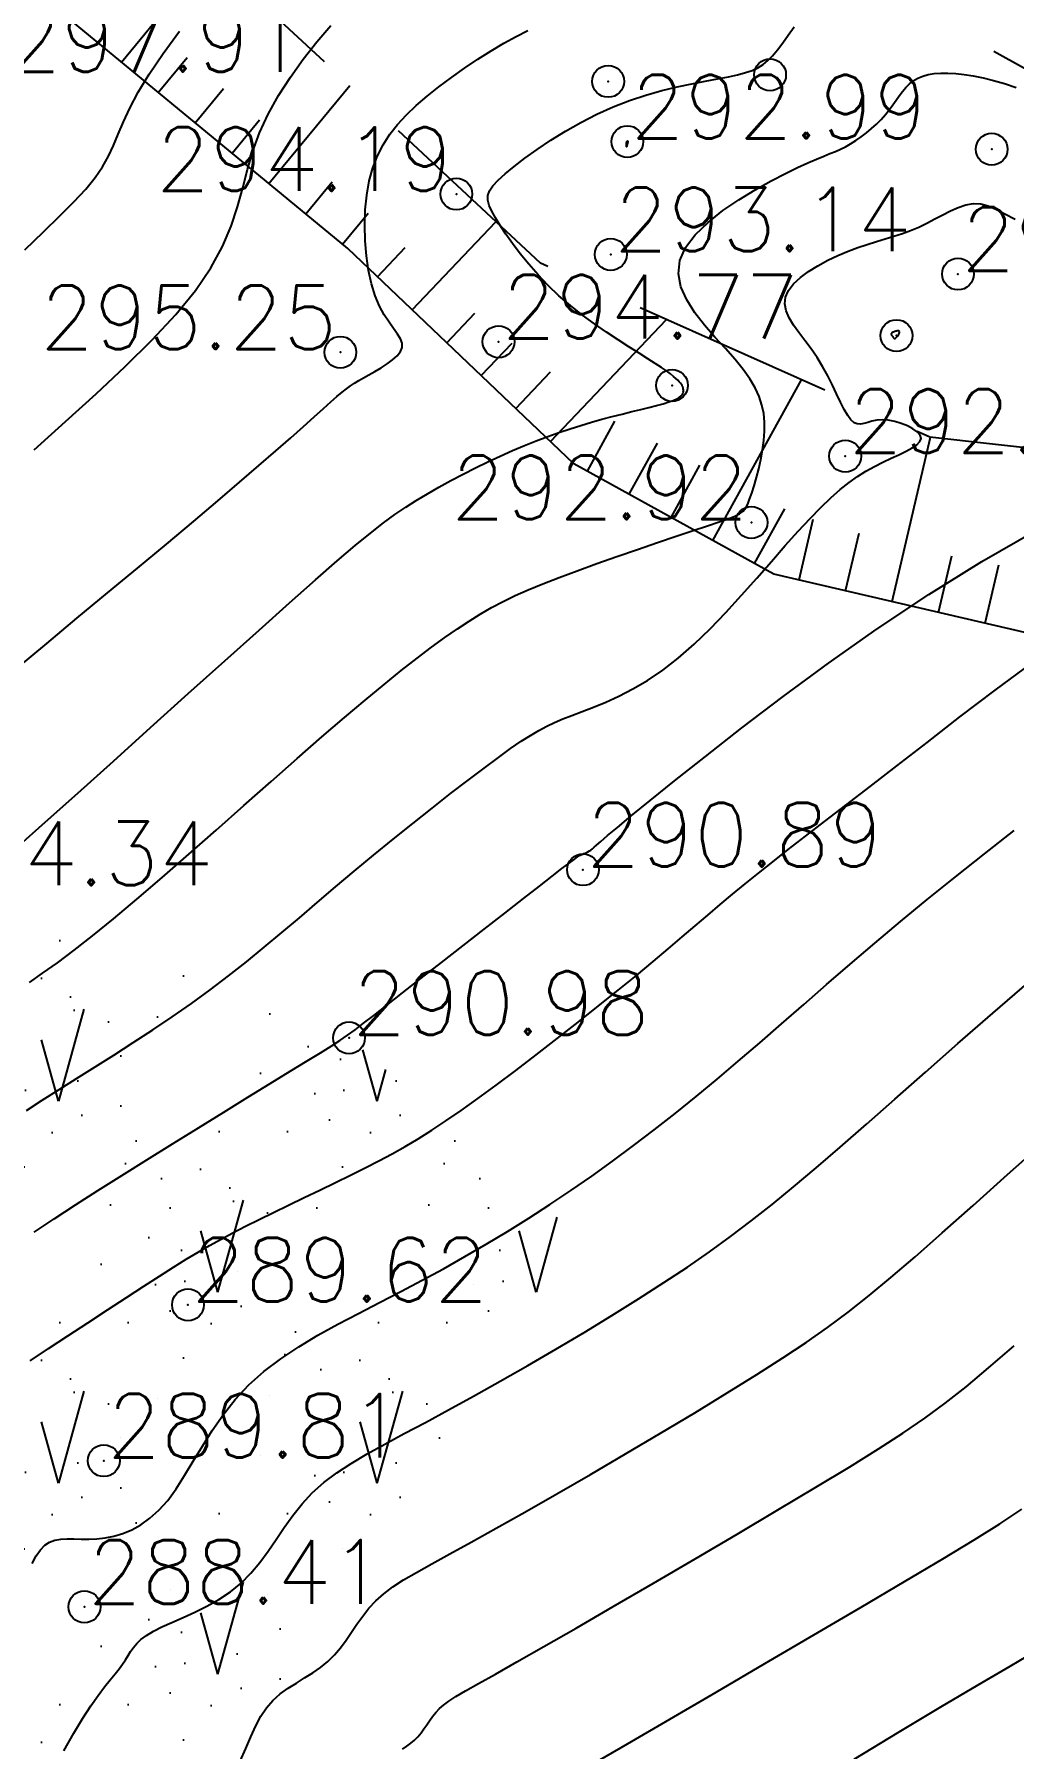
# Model space of a CAD drawing. Header units: millimetres. Extents: x 524954 to 526204, y 9523489 to 9524010.
# Drawn here: x 526024.62 to 526040, y 9523771.84 to 9523798.77 of the extents above; entities that cross this region are included whole.
import ezdxf
from ezdxf.enums import TextEntityAlignment as Align

# ---------------------------------------------------------------- set-up
doc = ezdxf.new("R2010")
doc.units = ezdxf.units.MM
doc.header["$PDMODE"] = 32
doc.header["$PDSIZE"] = 0.5
doc.linetypes.add('CACHE2', pattern=[4.7625, 3.175, -1.5875])
for name, color, linetype in [('Bas_Talus', 40, 'CACHE2'), ('CN_01_00', 3, 'Continuous'), ('CN_02_00', 4, 'Continuous'), ('CN_05_00', 6, 'Continuous'), ('CN_10_00', 1, 'Continuous'), ('Haut_Talus', 30, 'Continuous'), ('Talus', 2, 'Continuous'), ('TopoAlt', 3, 'Continuous'), ('TOPOJIS', 7, 'Continuous'), ('Végétation_Plantation', 70, 'Continuous')]:
    doc.layers.add(name, color=color, linetype=linetype)
doc.styles.add('Simplex 1.0', font='Simplex.shx', dxfattribs={"width": 0.99, "height": 1})

# ---------------------------------------------------------------- blocks, each defined once
blk = doc.blocks.new('TCPOINT M')
at = {"color": 0}
blk.add_point((0, 0), dxfattribs=at)
at = {"layer": 'TopoAlt', "style": 'Simplex 1.0', "width": 0.99}
blk.add_attdef('ALT', (0.15, 0.15), '', height=1, dxfattribs=at)

msp = doc.modelspace()

# ---------------------------------------------------------------- hatches: boundary and pattern name
at = {"layer": 'Végétation_Plantation'}
h = msp.add_hatch(dxfattribs=at)
h.set_pattern_fill('BROUSS', color=256, style=0)
h.set_pattern_definition([(74.475889, (0, 0), (-2.5000000005, 9.0000000033), [1.5, -7.84077085]), (74.475889, (2.5, 3), (-2.5000000005, 9.0000000033), [1.5, -7.84077085]), (74.475889, (5, 6), (-2.5000000005, 9.0000000033), [1.5, -7.84077085]), (105.524111, (0, 0), (-5.000000002, 3e-10), [1, -8.34077085]), (105.524111, (2.5, 3), (-5.000000002, 3e-10), [1, -8.34077085]), (105.524111, (5, 6), (-5.000000002, 3e-10), [1, -8.34077085]), (0, (0.302, 0.3226), (2.5, 3), [0, -5]), (0, (0.9787, 0.7146), (2.5, 3), [0, -5]), (0, (0.781, 1.2536), (2.5, 3), [0, -5]), (0, (1.5514, 1.327), (2.5, 3), [0, -5]), (0, (1.0932, 2.5275), (2.5, 3), [0, -5]), (0, (0.2456, 1.4363), (2.5, 3), [0, -5]), (0, (0.1874, 1.6456), (2.5, 3), [0, -5]), (0, (0.021, 2.5275), (2.5, 3), [0, -5]), (0, (-0.5205, 0.1756), (2.5, 3), [0, -5]), (0, (-0.5725, 0.6656), (2.5, 3), [0, -5]), (0, (-0.9786, 0.1266), (2.5, 3), [0, -5]), (0, (-1.0827, 0.8616), (2.5, 3), [0, -5]), (0, (-0.7495, 1.327), (2.5, 3), [0, -5]), (0, (-0.885, 1.7925), (2.5, 3), [0, -5]), (0, (-1.2805, 2.3805), (2.5, 3), [0, -5]), (0, (-0.2706, 1.939), (2.5, 3), [0, -5]), (0, (-1.6866, 1.376), (2.5, 3), [0, -5]), (0, (-1.8323, 0.445), (2.5, 3), [0, -5]), (0, (-0.749, -0.2898), (2.5, 3), [0, -5]), (0, (-0.104, -0.4858), (2.5, 3), [0, -5]), (0, (-0.5413, -1.0247), (2.5, 3), [0, -5]), (0, (1.0516, -0.9757), (2.5, 3), [0, -5]), (0, (0.3644, -0.2163), (2.5, 3), [0, -5]), (0, (0.9787, -0.0693), (2.5, 3), [0, -5])])
h.paths.add_polyline_path([(526025.333, 9523773.99), (526027.823, 9523773.99), (526027.823, 9523774.74), (526025.333, 9523774.74)], flags=24)
h.paths.add_polyline_path([(526025.637, 9523776.286), (526028.126, 9523776.286), (526028.126, 9523777.036), (526025.637, 9523777.036)], flags=24)
h.paths.add_polyline_path([(526023.514, 9523777.062), (526026.216, 9523777.062), (526026.216, 9523777.812), (526023.514, 9523777.812)], flags=24)
h.paths.add_polyline_path([(526026.959, 9523778.734), (526029.66, 9523778.734), (526029.66, 9523779.484), (526026.959, 9523779.484)], flags=24)
h.paths.add_polyline_path([(526022.631, 9523785.275), (526025.356, 9523785.275), (526025.356, 9523786.025), (526022.631, 9523786.025)], flags=24)
h.paths.add_polyline_path([(526025.368, 9523767.392), (526033.129, 9523779.931), (526029.562, 9523783.002), (526018.493, 9523787.642), (526014.223, 9523779.826), (526012.767, 9523774.896), (526018.852, 9523774.267)])
h.paths.add_polyline_path([(526018.624, 9523781.188), (526025.425, 9523781.188), (526025.425, 9523778.904), (526018.624, 9523778.904)], flags=24)

# ---------------------------------------------------------------- linework, layer by layer
at = {"layer": 'Bas_Talus', "flags": 128}
for points in [[(526014.289, 9523817.598), (526018.793, 9523810.412), (526022.725, 9523805.249), (526025.26, 9523803.699), (526028.935, 9523802.665), (526035.981, 9523799.762), (526038.258, 9523799.296), (526042.918, 9523796.703), (526044.316, 9523795.722), (526047.683, 9523792.872), (526048.148, 9523791.838), (526051.101, 9523788.108), (526052.241, 9523783.292), (526052.81, 9523780.709), (526053.796, 9523775.573), (526054.871, 9523772.115), (526056.113, 9523765.907), (526057.933, 9523760.868), (526060.417, 9523751.763)], [(526058.834, 9523750.859), (526054.874, 9523761.678), (526052.719, 9523767.792), (526050.448, 9523772.385), (526051.028, 9523778.338), (526050.271, 9523783.977), (526048.171, 9523789.181), (526042.349, 9523792.03), (526038.681, 9523792.437), (526032.568, 9523795.169), (526027.379, 9523800.009), (526021.266, 9523805.765), (526019.627, 9523807.764), (526012.873, 9523815.903)]]:
    msp.add_lwpolyline(points, dxfattribs=at)
at = {"layer": 'CN_01_00', "flags": 128}
for points, elevation in [([(526024.471, 9523795.378), (526024.766, 9523795.662), (526025.023, 9523795.913), (526025.244, 9523796.134), (526025.429, 9523796.333), (526025.578, 9523796.515), (526025.694, 9523796.685), (526025.785, 9523796.851), (526025.863, 9523797.019), (526025.938, 9523797.197), (526026.021, 9523797.39), (526026.122, 9523797.607), (526026.253, 9523797.854), (526026.424, 9523798.137), (526026.642, 9523798.462), (526026.899, 9523798.817)], 297), ([(526024.544, 9523783.874), (526024.752, 9523784.017), (526024.984, 9523784.183), (526025.245, 9523784.379), (526025.537, 9523784.607), (526025.866, 9523784.874), (526026.232, 9523785.182), (526026.628, 9523785.523), (526027.047, 9523785.887), (526027.477, 9523786.266), (526027.91, 9523786.65), (526028.338, 9523787.028), (526028.75, 9523787.391), (526029.137, 9523787.729), (526029.493, 9523788.035), (526029.817, 9523788.309), (526030.113, 9523788.553), (526030.383, 9523788.771), (526030.631, 9523788.965), (526030.858, 9523789.137), (526031.068, 9523789.289), (526031.263, 9523789.425), (526031.446, 9523789.547), (526031.623, 9523789.658), (526031.799, 9523789.76), (526031.98, 9523789.856), (526032.171, 9523789.948), (526032.377, 9523790.041), (526032.605, 9523790.135), (526032.86, 9523790.234), (526033.144, 9523790.34), (526033.451, 9523790.451), (526033.769, 9523790.563), (526034.09, 9523790.674), (526034.403, 9523790.781), (526034.697, 9523790.88), (526034.963, 9523790.969), (526035.191, 9523791.045), (526035.373, 9523791.105), (526035.513, 9523791.154), (526035.619, 9523791.195), (526035.695, 9523791.235), (526035.75, 9523791.277), (526035.79, 9523791.325), (526035.822, 9523791.386), (526035.851, 9523791.463), (526035.885, 9523791.56), (526035.921, 9523791.674), (526035.958, 9523791.802), (526035.994, 9523791.941), (526036.027, 9523792.087), (526036.055, 9523792.237), (526036.075, 9523792.387), (526036.087, 9523792.533), (526036.087, 9523792.673), (526036.074, 9523792.809), (526036.046, 9523792.942), (526036.001, 9523793.075), (526035.939, 9523793.211), (526035.856, 9523793.352), (526035.751, 9523793.501), (526035.623, 9523793.659), (526035.472, 9523793.828), (526035.308, 9523794.008), (526035.144, 9523794.196), (526034.992, 9523794.392), (526034.864, 9523794.593), (526034.774, 9523794.798), (526034.733, 9523795.004), (526034.755, 9523795.211), (526034.847, 9523795.416), (526034.999, 9523795.617), (526035.199, 9523795.811), (526035.431, 9523795.995), (526035.683, 9523796.167), (526035.94, 9523796.323), (526036.188, 9523796.461), (526036.414, 9523796.578), (526036.606, 9523796.673), (526036.767, 9523796.747), (526036.902, 9523796.806), (526037.015, 9523796.852), (526037.112, 9523796.891), (526037.198, 9523796.926), (526037.277, 9523796.96), (526037.355, 9523796.998), (526037.435, 9523797.043), (526037.518, 9523797.095), (526037.602, 9523797.153), (526037.685, 9523797.217), (526037.766, 9523797.284), (526037.844, 9523797.355), (526037.917, 9523797.428), (526037.984, 9523797.503), (526038.045, 9523797.579), (526038.1, 9523797.655), (526038.152, 9523797.729), (526038.202, 9523797.8), (526038.252, 9523797.868), (526038.304, 9523797.93), (526038.36, 9523797.986), (526038.422, 9523798.035), (526038.492, 9523798.076), (526038.569, 9523798.108), (526038.654, 9523798.132), (526038.749, 9523798.148), (526038.852, 9523798.156), (526038.965, 9523798.157), (526039.088, 9523798.149), (526039.221, 9523798.134), (526039.364, 9523798.111), (526039.518, 9523798.081), (526039.681, 9523798.041), (526039.853, 9523797.991), (526040.035, 9523797.93)], 293), ([(526024.617, 9523779.949), (526024.933, 9523780.16), (526025.267, 9523780.378), (526025.621, 9523780.604), (526025.995, 9523780.841), (526026.388, 9523781.088), (526026.792, 9523781.34), (526027.198, 9523781.591), (526027.596, 9523781.836), (526027.975, 9523782.07), (526028.326, 9523782.285), (526028.638, 9523782.477), (526028.903, 9523782.639), (526029.113, 9523782.769), (526029.28, 9523782.873), (526029.417, 9523782.962), (526029.538, 9523783.044), (526029.658, 9523783.131), (526029.791, 9523783.231), (526029.95, 9523783.355), (526030.151, 9523783.512), (526030.403, 9523783.709), (526030.696, 9523783.938), (526031.016, 9523784.188), (526031.351, 9523784.45), (526031.685, 9523784.711), (526032.006, 9523784.962), (526032.3, 9523785.19), (526032.552, 9523785.387), (526032.753, 9523785.543), (526032.906, 9523785.661), (526033.019, 9523785.747), (526033.097, 9523785.806), (526033.15, 9523785.844), (526033.182, 9523785.865), (526033.203, 9523785.877), (526033.218, 9523785.883), (526033.234, 9523785.889), (526033.251, 9523785.896), (526033.271, 9523785.904), (526033.291, 9523785.913), (526033.313, 9523785.924), (526033.336, 9523785.938), (526033.359, 9523785.953), (526033.383, 9523785.972), (526033.41, 9523785.995), (526033.45, 9523786.031), (526033.516, 9523786.089), (526033.62, 9523786.179), (526033.775, 9523786.309), (526033.994, 9523786.49), (526034.29, 9523786.73), (526034.674, 9523787.04), (526035.157, 9523787.424), (526035.728, 9523787.871), (526036.377, 9523788.364), (526037.091, 9523788.888), (526037.857, 9523789.427), (526038.664, 9523789.965), (526039.498, 9523790.486), (526040.348, 9523790.974)], 291), ([(526024.587, 9523774.747), (526024.652, 9523774.868), (526024.716, 9523774.962), (526024.785, 9523775.032), (526024.861, 9523775.08), (526024.945, 9523775.11), (526025.037, 9523775.127), (526025.136, 9523775.133), (526025.242, 9523775.133), (526025.355, 9523775.13), (526025.475, 9523775.13), (526025.601, 9523775.135), (526025.733, 9523775.15), (526025.87, 9523775.176), (526026.01, 9523775.218), (526026.152, 9523775.276), (526026.295, 9523775.355), (526026.437, 9523775.456), (526026.578, 9523775.583), (526026.715, 9523775.737), (526026.848, 9523775.919), (526026.981, 9523776.126), (526027.117, 9523776.352), (526027.261, 9523776.59), (526027.415, 9523776.835), (526027.586, 9523777.08), (526027.775, 9523777.32), (526027.988, 9523777.55), (526028.227, 9523777.763), (526028.49, 9523777.963), (526028.773, 9523778.151), (526029.073, 9523778.33), (526029.387, 9523778.503), (526029.712, 9523778.674), (526030.043, 9523778.844), (526030.378, 9523779.017), (526030.713, 9523779.194), (526031.048, 9523779.377), (526031.383, 9523779.566), (526031.718, 9523779.761), (526032.052, 9523779.962), (526032.384, 9523780.169), (526032.716, 9523780.383), (526033.046, 9523780.604), (526033.374, 9523780.832), (526033.701, 9523781.067), (526034.028, 9523781.309), (526034.355, 9523781.559), (526034.682, 9523781.816), (526035.011, 9523782.081), (526035.341, 9523782.354), (526035.674, 9523782.635), (526036.011, 9523782.924), (526036.352, 9523783.221), (526036.702, 9523783.526), (526037.061, 9523783.839), (526037.432, 9523784.161), (526037.817, 9523784.491), (526038.22, 9523784.829), (526038.641, 9523785.176), (526039.082, 9523785.532), (526039.539, 9523785.893), (526040.007, 9523786.257)], 289), ([(526027.855, 9523771.642), (526027.943, 9523771.841), (526028.022, 9523772.025), (526028.098, 9523772.194), (526028.177, 9523772.346), (526028.266, 9523772.48), (526028.368, 9523772.596), (526028.483, 9523772.697), (526028.606, 9523772.787), (526028.735, 9523772.869), (526028.865, 9523772.949), (526028.993, 9523773.028), (526029.116, 9523773.113), (526029.23, 9523773.205), (526029.333, 9523773.309), (526029.427, 9523773.423), (526029.515, 9523773.543), (526029.601, 9523773.668), (526029.687, 9523773.795), (526029.778, 9523773.921), (526029.875, 9523774.044), (526029.984, 9523774.161), (526030.107, 9523774.27), (526030.249, 9523774.377), (526030.419, 9523774.487), (526030.62, 9523774.606), (526030.86, 9523774.741), (526031.144, 9523774.898), (526031.48, 9523775.082), (526031.872, 9523775.299), (526032.324, 9523775.554), (526032.823, 9523775.839), (526033.355, 9523776.146), (526033.904, 9523776.467), (526034.455, 9523776.793), (526034.992, 9523777.115), (526035.501, 9523777.425), (526035.965, 9523777.713), (526036.375, 9523777.975), (526036.74, 9523778.218), (526037.077, 9523778.455), (526037.401, 9523778.696), (526037.727, 9523778.954), (526038.071, 9523779.239), (526038.449, 9523779.563), (526038.875, 9523779.938), (526039.362, 9523780.371), (526039.903, 9523780.855), (526040.49, 9523781.381)], 287)]:
    msp.add_lwpolyline(points, dxfattribs=dict(at, elevation=elevation))
for points, elevation in [([(526033.923, 9523797.003), (526033.927, 9523797.009), (526033.93, 9523797.018), (526033.934, 9523797.027), (526033.937, 9523797.038), (526033.94, 9523797.049), (526033.942, 9523797.059), (526033.944, 9523797.067), (526033.944, 9523797.074), (526033.944, 9523797.079), (526033.943, 9523797.083), (526033.941, 9523797.085), (526033.939, 9523797.086), (526033.936, 9523797.086), (526033.933, 9523797.085), (526033.93, 9523797.084), (526033.927, 9523797.083), (526033.925, 9523797.081), (526033.922, 9523797.079), (526033.92, 9523797.077), (526033.918, 9523797.073), (526033.916, 9523797.068), (526033.915, 9523797.063), (526033.913, 9523797.056), (526033.913, 9523797.047), (526033.912, 9523797.038), (526033.912, 9523797.028), (526033.913, 9523797.019), (526033.914, 9523797.011), (526033.916, 9523797.005), (526033.918, 9523797.001), (526033.92, 9523797.001), (526033.923, 9523797.003)], 293), ([(526038.204, 9523794.097), (526038.199, 9523794.102), (526038.191, 9523794.105), (526038.182, 9523794.106), (526038.17, 9523794.105), (526038.158, 9523794.103), (526038.146, 9523794.101), (526038.134, 9523794.097), (526038.122, 9523794.093), (526038.112, 9523794.089), (526038.102, 9523794.085), (526038.094, 9523794.08), (526038.087, 9523794.076), (526038.082, 9523794.071), (526038.078, 9523794.066), (526038.075, 9523794.061), (526038.075, 9523794.056), (526038.076, 9523794.051), (526038.078, 9523794.045), (526038.081, 9523794.04), (526038.085, 9523794.034), (526038.09, 9523794.029), (526038.094, 9523794.022), (526038.099, 9523794.016), (526038.103, 9523794.009), (526038.107, 9523794.002), (526038.111, 9523793.996), (526038.116, 9523793.992), (526038.121, 9523793.988), (526038.127, 9523793.987), (526038.134, 9523793.988), (526038.142, 9523793.993), (526038.151, 9523794.001), (526038.162, 9523794.012), (526038.172, 9523794.024), (526038.183, 9523794.038), (526038.192, 9523794.053), (526038.199, 9523794.066), (526038.204, 9523794.079), (526038.206, 9523794.089), (526038.204, 9523794.097)], 291)]:
    msp.add_lwpolyline(points, close=True, dxfattribs=dict(at, elevation=elevation))
at = {"layer": 'CN_02_00', "flags": 128}
for points, elevation in [([(526024.347, 9523785.991), (526024.791, 9523786.388), (526025.303, 9523786.847), (526025.862, 9523787.35), (526026.447, 9523787.877), (526027.037, 9523788.409), (526027.611, 9523788.926), (526028.149, 9523789.408), (526028.63, 9523789.837), (526029.037, 9523790.198), (526029.378, 9523790.494), (526029.661, 9523790.736), (526029.9, 9523790.932), (526030.104, 9523791.092), (526030.284, 9523791.224), (526030.452, 9523791.339), (526030.618, 9523791.445), (526030.792, 9523791.549), (526030.973, 9523791.653), (526031.161, 9523791.756), (526031.352, 9523791.857), (526031.547, 9523791.956), (526031.742, 9523792.05), (526031.937, 9523792.141), (526032.129, 9523792.226), (526032.317, 9523792.305), (526032.501, 9523792.378), (526032.682, 9523792.446), (526032.859, 9523792.509), (526033.032, 9523792.568), (526033.202, 9523792.622), (526033.369, 9523792.672), (526033.533, 9523792.718), (526033.694, 9523792.761), (526033.851, 9523792.801), (526034, 9523792.838), (526034.142, 9523792.872), (526034.272, 9523792.905), (526034.391, 9523792.935), (526034.495, 9523792.963), (526034.583, 9523792.99), (526034.653, 9523793.015), (526034.707, 9523793.039), (526034.747, 9523793.062), (526034.776, 9523793.084), (526034.794, 9523793.105), (526034.805, 9523793.125), (526034.81, 9523793.144), (526034.812, 9523793.162), (526034.812, 9523793.179), (526034.81, 9523793.196), (526034.806, 9523793.213), (526034.8, 9523793.23), (526034.792, 9523793.247), (526034.78, 9523793.266), (526034.765, 9523793.286), (526034.746, 9523793.308), (526034.724, 9523793.332), (526034.694, 9523793.36), (526034.657, 9523793.392), (526034.608, 9523793.431), (526034.545, 9523793.477), (526034.467, 9523793.531), (526034.371, 9523793.595), (526034.254, 9523793.67), (526034.116, 9523793.757), (526033.958, 9523793.856), (526033.787, 9523793.967), (526033.605, 9523794.087), (526033.417, 9523794.217), (526033.227, 9523794.356), (526033.04, 9523794.504), (526032.859, 9523794.659), (526032.689, 9523794.822), (526032.53, 9523794.988), (526032.384, 9523795.154), (526032.251, 9523795.318), (526032.131, 9523795.477), (526032.026, 9523795.626), (526031.935, 9523795.763), (526031.86, 9523795.884), (526031.802, 9523795.988), (526031.762, 9523796.078), (526031.742, 9523796.158), (526031.744, 9523796.234), (526031.77, 9523796.308), (526031.822, 9523796.387), (526031.902, 9523796.474), (526032.013, 9523796.574), (526032.154, 9523796.69), (526032.323, 9523796.819), (526032.516, 9523796.958), (526032.729, 9523797.1), (526032.959, 9523797.243), (526033.202, 9523797.381), (526033.454, 9523797.51), (526033.711, 9523797.626), (526033.968, 9523797.726), (526034.224, 9523797.81), (526034.474, 9523797.88), (526034.715, 9523797.939), (526034.943, 9523797.988), (526035.156, 9523798.03), (526035.349, 9523798.066), (526035.519, 9523798.099), (526035.664, 9523798.13), (526035.787, 9523798.163), (526035.892, 9523798.199), (526035.983, 9523798.241), (526036.064, 9523798.292), (526036.139, 9523798.354), (526036.213, 9523798.429), (526036.29, 9523798.521), (526036.372, 9523798.63), (526036.459, 9523798.752), (526036.55, 9523798.883)], 294), ([(526024.618, 9523792.237), (526025.111, 9523792.681), (526025.592, 9523793.12), (526026.049, 9523793.549), (526026.47, 9523793.965), (526026.842, 9523794.364), (526027.152, 9523794.742), (526027.394, 9523795.098), (526027.575, 9523795.433), (526027.71, 9523795.752), (526027.812, 9523796.057), (526027.894, 9523796.352), (526027.97, 9523796.642), (526028.053, 9523796.929), (526028.157, 9523797.217), (526028.293, 9523797.509), (526028.456, 9523797.802), (526028.642, 9523798.091), (526028.844, 9523798.374), (526029.057, 9523798.645), (526029.275, 9523798.902)], 296), ([(526024.496, 9523781.862), (526024.747, 9523782.025), (526025.01, 9523782.191), (526025.286, 9523782.365), (526025.574, 9523782.545), (526025.871, 9523782.733), (526026.174, 9523782.927), (526026.48, 9523783.127), (526026.785, 9523783.332), (526027.088, 9523783.542), (526027.384, 9523783.757), (526027.672, 9523783.975), (526027.954, 9523784.198), (526028.232, 9523784.425), (526028.507, 9523784.655), (526028.784, 9523784.89), (526029.064, 9523785.129), (526029.35, 9523785.373), (526029.644, 9523785.62), (526029.948, 9523785.872), (526030.256, 9523786.123), (526030.565, 9523786.371), (526030.867, 9523786.61), (526031.158, 9523786.838), (526031.432, 9523787.049), (526031.684, 9523787.24), (526031.908, 9523787.406), (526032.1, 9523787.545), (526032.265, 9523787.66), (526032.41, 9523787.754), (526032.542, 9523787.832), (526032.666, 9523787.898), (526032.79, 9523787.956), (526032.919, 9523788.011), (526033.062, 9523788.066), (526033.222, 9523788.126), (526033.4, 9523788.195), (526033.593, 9523788.274), (526033.801, 9523788.369), (526034.02, 9523788.482), (526034.249, 9523788.617), (526034.487, 9523788.777), (526034.731, 9523788.965), (526034.98, 9523789.184), (526035.231, 9523789.426), (526035.48, 9523789.686), (526035.726, 9523789.954), (526035.965, 9523790.223), (526036.195, 9523790.487), (526036.412, 9523790.736), (526036.615, 9523790.963), (526036.8, 9523791.162), (526036.97, 9523791.335), (526037.127, 9523791.485), (526037.274, 9523791.613), (526037.413, 9523791.724), (526037.547, 9523791.819), (526037.678, 9523791.903), (526037.81, 9523791.977), (526037.942, 9523792.044), (526038.073, 9523792.105), (526038.196, 9523792.162), (526038.308, 9523792.216), (526038.403, 9523792.268), (526038.478, 9523792.318), (526038.526, 9523792.367), (526038.544, 9523792.418), (526038.529, 9523792.47), (526038.484, 9523792.521), (526038.416, 9523792.57), (526038.33, 9523792.615), (526038.233, 9523792.654), (526038.131, 9523792.684), (526038.028, 9523792.703), (526037.932, 9523792.71), (526037.847, 9523792.704), (526037.772, 9523792.689), (526037.706, 9523792.67), (526037.647, 9523792.653), (526037.593, 9523792.643), (526037.542, 9523792.645), (526037.493, 9523792.665), (526037.443, 9523792.709), (526037.392, 9523792.779), (526037.338, 9523792.874), (526037.28, 9523792.988), (526037.218, 9523793.117), (526037.151, 9523793.256), (526037.078, 9523793.401), (526036.998, 9523793.548), (526036.911, 9523793.691), (526036.817, 9523793.827), (526036.72, 9523793.956), (526036.627, 9523794.08), (526036.543, 9523794.198), (526036.474, 9523794.311), (526036.426, 9523794.422), (526036.404, 9523794.53), (526036.415, 9523794.636), (526036.462, 9523794.741), (526036.542, 9523794.844), (526036.649, 9523794.944), (526036.778, 9523795.04), (526036.923, 9523795.131), (526037.078, 9523795.215), (526037.238, 9523795.291), (526037.397, 9523795.358), (526037.551, 9523795.415), (526037.699, 9523795.465), (526037.843, 9523795.509), (526037.982, 9523795.551), (526038.118, 9523795.592), (526038.25, 9523795.635), (526038.38, 9523795.682), (526038.508, 9523795.737), (526038.635, 9523795.799), (526038.76, 9523795.866), (526038.884, 9523795.932), (526039.007, 9523795.994), (526039.128, 9523796.047), (526039.247, 9523796.086), (526039.365, 9523796.106), (526039.481, 9523796.102), (526039.597, 9523796.073), (526039.719, 9523796.019), (526039.858, 9523795.947), (526040.023, 9523795.86)], 292), ([(526025.087, 9523771.804), (526025.242, 9523772.081), (526025.383, 9523772.315), (526025.51, 9523772.511), (526025.623, 9523772.674), (526025.724, 9523772.809), (526025.812, 9523772.92), (526025.888, 9523773.013), (526025.953, 9523773.093), (526026.008, 9523773.165), (526026.053, 9523773.234), (526026.093, 9523773.3), (526026.133, 9523773.365), (526026.177, 9523773.428), (526026.23, 9523773.491), (526026.296, 9523773.554), (526026.382, 9523773.617), (526026.49, 9523773.682), (526026.625, 9523773.749), (526026.782, 9523773.819), (526026.956, 9523773.896), (526027.14, 9523773.98), (526027.329, 9523774.075), (526027.517, 9523774.181), (526027.699, 9523774.302), (526027.868, 9523774.439), (526028.021, 9523774.593), (526028.16, 9523774.761), (526028.291, 9523774.94), (526028.418, 9523775.125), (526028.546, 9523775.313), (526028.68, 9523775.5), (526028.825, 9523775.682), (526028.986, 9523775.855), (526029.167, 9523776.017), (526029.37, 9523776.17), (526029.596, 9523776.319), (526029.847, 9523776.468), (526030.123, 9523776.622), (526030.428, 9523776.786), (526030.761, 9523776.963), (526031.125, 9523777.158), (526031.518, 9523777.374), (526031.936, 9523777.608), (526032.369, 9523777.856), (526032.811, 9523778.114), (526033.253, 9523778.377), (526033.688, 9523778.642), (526034.108, 9523778.904), (526034.505, 9523779.158), (526034.874, 9523779.403), (526035.221, 9523779.643), (526035.552, 9523779.882), (526035.878, 9523780.128), (526036.205, 9523780.385), (526036.541, 9523780.66), (526036.895, 9523780.959), (526037.275, 9523781.286), (526037.687, 9523781.648), (526038.132, 9523782.041), (526038.611, 9523782.465), (526039.123, 9523782.915), (526039.669, 9523783.389), (526040.247, 9523783.885)], 288), ([(526030.402, 9523771.831), (526030.469, 9523771.878), (526030.533, 9523771.924), (526030.592, 9523771.972), (526030.645, 9523772.026), (526030.694, 9523772.085), (526030.739, 9523772.147), (526030.784, 9523772.212), (526030.828, 9523772.277), (526030.875, 9523772.342), (526030.926, 9523772.406), (526030.982, 9523772.466), (526031.047, 9523772.523), (526031.129, 9523772.584), (526031.241, 9523772.655), (526031.393, 9523772.745), (526031.596, 9523772.86), (526031.861, 9523773.01), (526032.198, 9523773.201), (526032.619, 9523773.44), (526033.129, 9523773.733), (526033.71, 9523774.07), (526034.341, 9523774.436), (526034.997, 9523774.82), (526035.657, 9523775.209), (526036.296, 9523775.588), (526036.893, 9523775.945), (526037.425, 9523776.267), (526037.875, 9523776.546), (526038.26, 9523776.794), (526038.602, 9523777.028), (526038.924, 9523777.265), (526039.25, 9523777.522), (526039.602, 9523777.818), (526040.003, 9523778.167)], 286), ([(526037.493, 9523771.675), (526038.199, 9523772.102), (526038.856, 9523772.493), (526039.442, 9523772.839), (526039.945, 9523773.135), (526040.366, 9523773.383)], 284)]:
    msp.add_lwpolyline(points, dxfattribs=dict(at, elevation=elevation))
at = {"layer": 'CN_05_00', "flags": 128}
for points, elevation in [([(526024.359, 9523788.812), (526024.816, 9523789.196), (526025.29, 9523789.592), (526025.77, 9523789.99), (526026.243, 9523790.382), (526026.697, 9523790.759), (526027.121, 9523791.113), (526027.503, 9523791.437), (526027.845, 9523791.729), (526028.148, 9523791.991), (526028.415, 9523792.224), (526028.647, 9523792.429), (526028.847, 9523792.607), (526029.017, 9523792.759), (526029.16, 9523792.886), (526029.277, 9523792.991), (526029.373, 9523793.075), (526029.453, 9523793.143), (526029.523, 9523793.198), (526029.586, 9523793.245), (526029.648, 9523793.286), (526029.714, 9523793.326), (526029.788, 9523793.369), (526029.874, 9523793.416), (526029.969, 9523793.469), (526030.066, 9523793.526), (526030.159, 9523793.587), (526030.245, 9523793.65), (526030.317, 9523793.716), (526030.369, 9523793.781), (526030.396, 9523793.848), (526030.395, 9523793.913), (526030.369, 9523793.982), (526030.323, 9523794.057), (526030.262, 9523794.143), (526030.191, 9523794.242), (526030.116, 9523794.358), (526030.042, 9523794.495), (526029.974, 9523794.657), (526029.916, 9523794.846), (526029.87, 9523795.057), (526029.836, 9523795.284), (526029.815, 9523795.522), (526029.809, 9523795.765), (526029.817, 9523796.007), (526029.84, 9523796.241), (526029.88, 9523796.463), (526029.936, 9523796.668), (526030.008, 9523796.856), (526030.098, 9523797.031), (526030.203, 9523797.194), (526030.325, 9523797.35), (526030.464, 9523797.5), (526030.618, 9523797.647), (526030.788, 9523797.793), (526030.974, 9523797.941), (526031.172, 9523798.089), (526031.377, 9523798.233), (526031.585, 9523798.372), (526031.793, 9523798.504), (526031.995, 9523798.625), (526032.189, 9523798.733), (526032.368, 9523798.825)], 295), ([(526033.366, 9523771.582), (526033.934, 9523771.913), (526034.598, 9523772.301), (526035.327, 9523772.727), (526036.091, 9523773.174), (526036.859, 9523773.624), (526037.601, 9523774.061), (526038.286, 9523774.466), (526038.884, 9523774.822), (526039.375, 9523775.118), (526039.779, 9523775.37), (526040.126, 9523775.601)], 285)]:
    msp.add_lwpolyline(points, dxfattribs=dict(at, elevation=elevation))
at = {"layer": 'CN_10_00', "elevation": 290, "flags": 128}
msp.add_lwpolyline([(526024.557, 9523777.931), (526024.844, 9523778.121), (526025.149, 9523778.322), (526025.461, 9523778.527), (526025.77, 9523778.73), (526026.068, 9523778.923), (526026.342, 9523779.102), (526026.588, 9523779.26), (526026.807, 9523779.399), (526027.007, 9523779.524), (526027.194, 9523779.637), (526027.374, 9523779.742), (526027.553, 9523779.842), (526027.738, 9523779.941), (526027.935, 9523780.043), (526028.149, 9523780.15), (526028.376, 9523780.261), (526028.614, 9523780.376), (526028.858, 9523780.494), (526029.105, 9523780.612), (526029.349, 9523780.73), (526029.588, 9523780.846), (526029.816, 9523780.961), (526030.032, 9523781.072), (526030.239, 9523781.182), (526030.443, 9523781.297), (526030.648, 9523781.418), (526030.86, 9523781.551), (526031.083, 9523781.698), (526031.323, 9523781.863), (526031.586, 9523782.05), (526031.874, 9523782.261), (526032.182, 9523782.491), (526032.503, 9523782.737), (526032.831, 9523782.991), (526033.159, 9523783.248), (526033.48, 9523783.503), (526033.788, 9523783.75), (526034.074, 9523783.984), (526034.335, 9523784.2), (526034.572, 9523784.4), (526034.792, 9523784.587), (526034.998, 9523784.763), (526035.195, 9523784.932), (526035.388, 9523785.096), (526035.582, 9523785.259), (526035.781, 9523785.423), (526035.99, 9523785.591), (526036.214, 9523785.768), (526036.458, 9523785.959), (526036.728, 9523786.168), (526037.029, 9523786.399), (526037.365, 9523786.658), (526037.742, 9523786.949), (526038.165, 9523787.277), (526038.638, 9523787.644), (526039.154, 9523788.043), (526039.707, 9523788.462), (526040.289, 9523788.891)], dxfattribs=at)
at = {"layer": 'Haut_Talus', "flags": 128}
msp.add_lwpolyline([(526056.64, 9523747.182), (526054.163, 9523755.757), (526050.695, 9523763.26), (526049.126, 9523767.052), (526047.554, 9523770.789), (526047.554, 9523773.839), (526048.379, 9523778.374), (526048.214, 9523781.342), (526046.56, 9523787.218), (526043.663, 9523788.556), (526036.232, 9523790.287), (526033.094, 9523792.019), (526029.543, 9523795.399), (526023.921, 9523800.035), (526020.123, 9523804.075), (526013.855, 9523810.396), (526008.091, 9523814)], dxfattribs=at)
at = {"layer": 'Talus'}
for p, q in [((526025.989, 9523798.33), (526027.376, 9523800.012)), ((526026.568, 9523797.853), (526027.02, 9523798.402)), ((526027.146, 9523797.375), (526027.589, 9523797.913)), ((526028.304, 9523796.421), (526029.574, 9523797.962)), ((526027.725, 9523796.898), (526028.158, 9523797.424)), ((526028.882, 9523795.944), (526029.296, 9523796.446)), ((526029.461, 9523795.467), (526029.865, 9523795.957)), ((526030.552, 9523794.438), (526031.869, 9523795.821)), ((526030.009, 9523794.955), (526030.446, 9523795.415)), ((526031.096, 9523793.921), (526031.536, 9523794.384)), ((526032.725, 9523792.37), (526034.548, 9523794.284)), ((526031.639, 9523793.404), (526032.124, 9523793.914)), ((526032.182, 9523792.887), (526032.728, 9523793.461)), ((526035.275, 9523790.815), (526036.666, 9523793.337)), ((526033.305, 9523791.902), (526033.738, 9523792.688)), ((526033.961, 9523791.54), (526034.405, 9523792.344)), ((526038.089, 9523789.854), (526038.69, 9523792.436)), ((526034.618, 9523791.178), (526035.072, 9523792)), ((526035.931, 9523790.453), (526036.405, 9523791.312)), ((526036.628, 9523790.195), (526036.85, 9523791.149)), ((526037.359, 9523790.025), (526037.57, 9523790.931)), ((526038.819, 9523789.684), (526039.027, 9523790.574)), ((526039.55, 9523789.514), (526039.764, 9523790.432))]:
    msp.add_line(p, q, dxfattribs=at)

# ---------------------------------------------------------------- block references
at = {"layer": 'TOPOJIS'}
ref = msp.add_blockref('TCPOINT M', (526024.145, 9523798.128, 297.91), dxfattribs=at)
ref.add_attrib('ALT', '297.91', (526024.195, 9523798.178, 297.91), dxfattribs={"layer": 'TopoAlt', "height": 1, "style": 'Simplex 1.0', "width": 0.99})
for p in [(526033.631, 9523798.026, 294.29), (526036.173, 9523798.129, 293.95), (526039.653, 9523796.96, 292.2), (526038.158, 9523794.032, 290.95), (526034.634, 9523793.25, 294.14)]:
    msp.add_blockref('TCPOINT M', p, dxfattribs=at)
ref = msp.add_blockref('TCPOINT M', (526033.932, 9523797.079, 292.99), dxfattribs=at)
ref.add_attrib('ALT', '292.99', (526033.982, 9523797.129, 292.99), dxfattribs={"layer": 'TopoAlt', "height": 1, "style": 'Simplex 1.0', "width": 0.99})
ref = msp.add_blockref('TCPOINT M', (526031.248, 9523796.256, 294.19), dxfattribs=at)
ref.add_attrib('ALT', '294.19', dxfattribs={"layer": 'TopoAlt', "height": 1, "style": 'Simplex 1.0', "width": 0.99}).set_placement((526031.198, 9523796.306, 294.19), align=Align.RIGHT)
ref = msp.add_blockref('TCPOINT M', (526033.672, 9523795.307, 293.14), dxfattribs=at)
ref.add_attrib('ALT', '293.14', (526033.722, 9523795.357, 293.14), dxfattribs={"layer": 'TopoAlt', "height": 1, "style": 'Simplex 1.0', "width": 0.99})
ref = msp.add_blockref('TCPOINT M', (526039.123, 9523795, 291.5), dxfattribs=at)
ref.add_attrib('ALT', '291.50', (526039.173, 9523795.05, 291.5), dxfattribs={"layer": 'TopoAlt', "height": 1, "style": 'Simplex 1.0', "width": 0.99})
ref = msp.add_blockref('TCPOINT M', (526031.91, 9523793.936, 294.77), dxfattribs=at)
ref.add_attrib('ALT', '294.77', (526031.96, 9523793.986, 294.77), dxfattribs={"layer": 'TopoAlt', "height": 1, "style": 'Simplex 1.0', "width": 0.99})
ref = msp.add_blockref('TCPOINT M', (526029.426, 9523793.77, 295.25), dxfattribs=at)
ref.add_attrib('ALT', '295.25', dxfattribs={"layer": 'TopoAlt', "height": 1, "style": 'Simplex 1.0', "width": 0.99}).set_placement((526029.376, 9523793.82, 295.25), align=Align.RIGHT)
ref = msp.add_blockref('TCPOINT M', (526037.353, 9523792.139, 292.17), dxfattribs=at)
ref.add_attrib('ALT', '292.17', (526037.403, 9523792.189, 292.17), dxfattribs={"layer": 'TopoAlt', "height": 1, "style": 'Simplex 1.0', "width": 0.99})
ref = msp.add_blockref('TCPOINT M', (526035.88, 9523791.097, 292.92), dxfattribs=at)
ref.add_attrib('ALT', '292.92', dxfattribs={"layer": 'TopoAlt', "height": 1, "style": 'Simplex 1.0', "width": 0.99}).set_placement((526035.83, 9523791.147, 292.92), align=Align.RIGHT)
ref = msp.add_blockref('TCPOINT M', (526033.235, 9523785.643, 290.89), dxfattribs=at)
ref.add_attrib('ALT', '290.89', (526033.285, 9523785.693, 290.89), dxfattribs={"layer": 'TopoAlt', "height": 1, "style": 'Simplex 1.0', "width": 0.99})
ref = msp.add_blockref('TCPOINT M', (526022.706, 9523785.35, 294.34), dxfattribs=at)
ref.add_attrib('ALT', '294.34', (526022.756, 9523785.4, 294.34), dxfattribs={"layer": 'TopoAlt', "height": 1, "style": 'Simplex 1.0', "width": 0.99})
ref = msp.add_blockref('TCPOINT M', (526029.562, 9523783.002, 290.98), dxfattribs=at)
ref.add_attrib('ALT', '290.98', (526029.612, 9523783.052, 290.98), dxfattribs={"layer": 'TopoAlt', "height": 1, "style": 'Simplex 1.0', "width": 0.99})
ref = msp.add_blockref('TCPOINT M', (526027.034, 9523778.809, 289.62), dxfattribs=at)
ref.add_attrib('ALT', '289.62', (526027.084, 9523778.859, 289.62), dxfattribs={"layer": 'TopoAlt', "height": 1, "style": 'Simplex 1.0', "width": 0.99})
ref = msp.add_blockref('TCPOINT M', (526025.712, 9523776.361, 289.81), dxfattribs=at)
ref.add_attrib('ALT', '289.81', (526025.762, 9523776.411, 289.81), dxfattribs={"layer": 'TopoAlt', "height": 1, "style": 'Simplex 1.0', "width": 0.99})
ref = msp.add_blockref('TCPOINT M', (526025.408, 9523774.065, 288.41), dxfattribs=at)
ref.add_attrib('ALT', '288.41', (526025.458, 9523774.115, 288.41), dxfattribs={"layer": 'TopoAlt', "height": 1, "style": 'Simplex 1.0', "width": 0.99})

doc.saveas('drawing.dxf')
